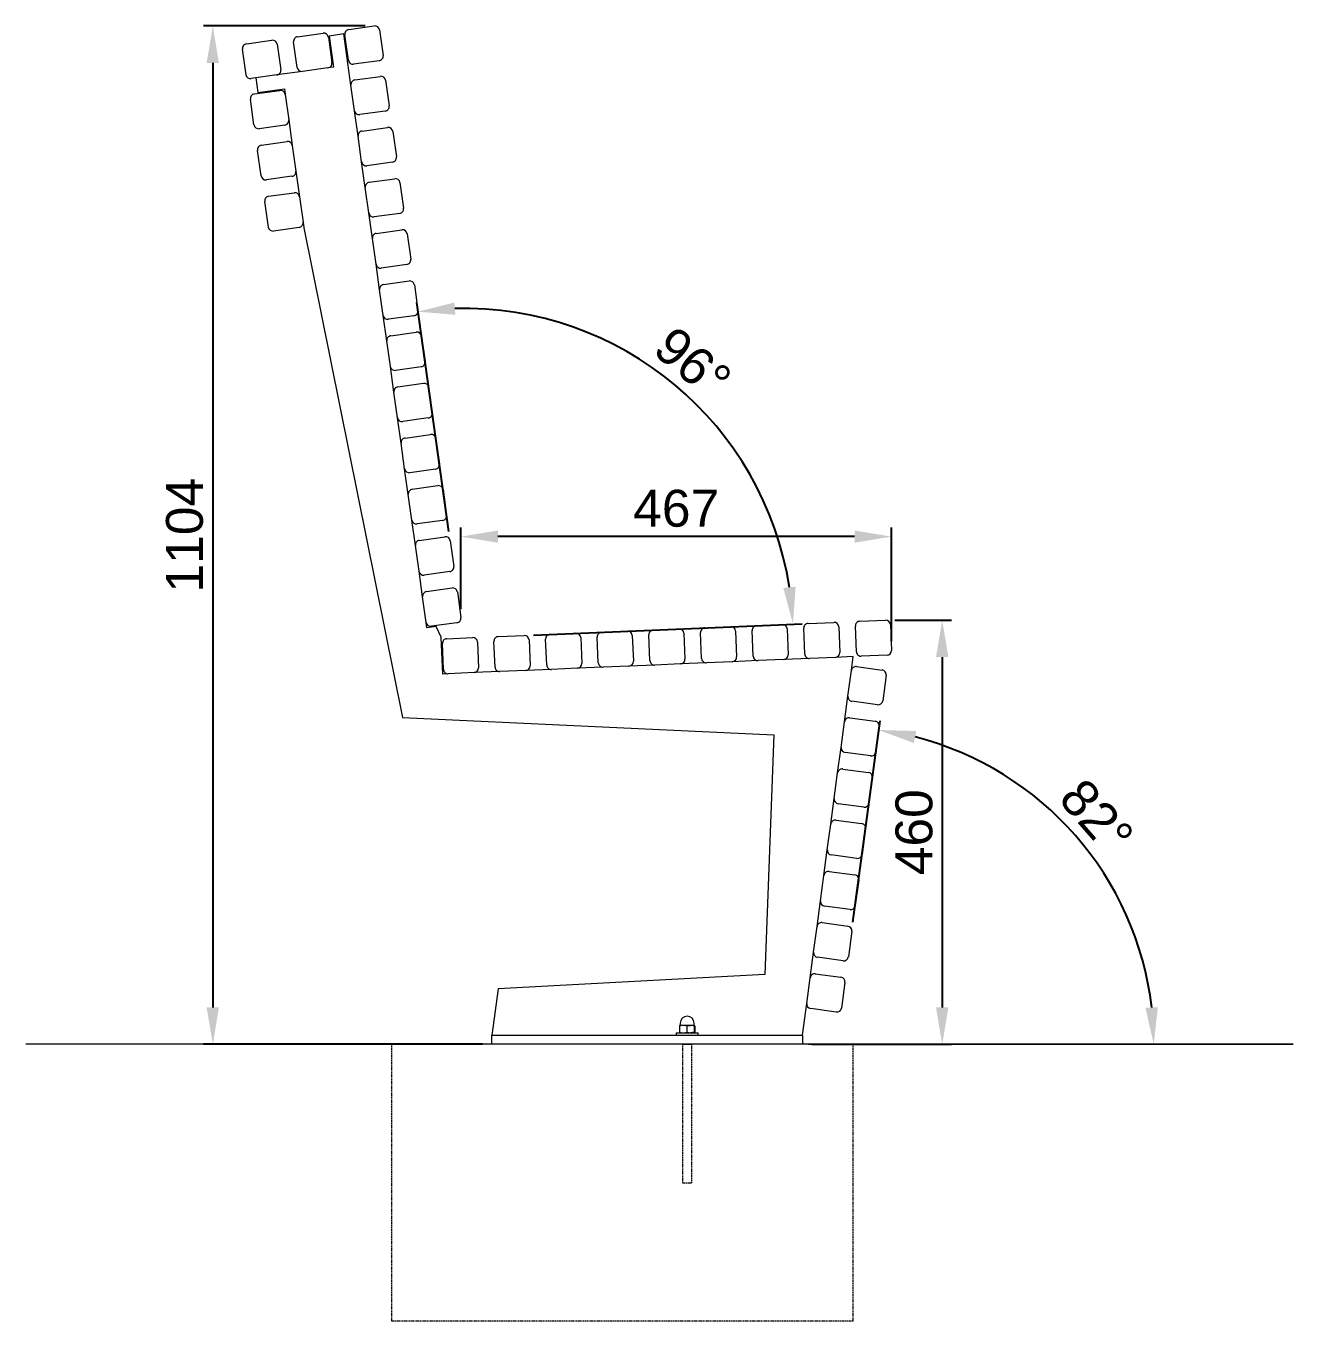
# Model space of a CAD drawing. Header units: millimetres. Extents: x 580 to 5174, y 1342 to 4642.
# Drawn here: x 3801 to 5174, y 3238 to 4642 of the extents above; entities that cross this region are included whole.
import ezdxf

# ---------------------------------------------------------------- set-up
doc = ezdxf.new("R2010")
doc.units = ezdxf.units.MM
doc.linetypes.add('HIDDEN', pattern=[1.905, 1.27, -0.635])
for name, color, linetype, lineweight in [('ZANO_R', 7, 'Continuous', 0), ('ZANO_R_przerywana', 7, 'HIDDEN', 0), ('ZANO_W', 1, 'Continuous', 0)]:
    doc.layers.add(name, color=color, linetype=linetype, lineweight=lineweight)
doc.styles.get("Standard").update_dxf_attribs({"font": 'ARIALUNI.TTF'})
doc.dimstyles.new('pl i ang', dxfattribs={"dimtxt": 50, "dimasz": 50, "dimexe": 1.25, "dimexo": 0.625, "dimgap": 10, "dimtad": 1, "dimtoh": 1, "dimtxsty": 'Standard', "dimcen": 2.5, "dimclrd": 1, "dimclre": 1, "dimclrt": 1, "dimadec": 0, "dimazin": 0, "dimtfac": 1, "dimtmove": 0, "dimatfit": 3, "dimfxl": 1, "dimarcsym": 1})

# ---------------------------------------------------------------- blocks, each defined once
blk = doc.blocks.new('*D413')
at = {"layer": 'ZANO_W', "color": 1, "lineweight": -2}
for p, q in [((4168.4, 4642), (3993.4, 4642)), ((4003.4, 4602), (4003.4, 3578.2)), ((4295.8, 3538.2), (3993.4, 3538.2))]:
    blk.add_line(p, q, dxfattribs=at)
at = {"layer": 'ZANO_W', "color": 1}
for points in [[(4010, 4602), (3996.7, 4602), (4003.4, 4642)], [(3996.7, 3578.2), (4010, 3578.2), (4003.4, 3538.2)]]:
    blk.add_solid(points, dxfattribs=at)
at = {"layer": 'ZANO_W', "color": 1, "insert": (3972.9, 4090.1), "char_height": 40, "attachment_point": 5, "rotation": 90}
blk.add_mtext('1104', dxfattribs=at)
blk = doc.blocks.new('*D414')
at = {"layer": 'ZANO_W', "color": 1, "lineweight": -2}
for p, q in [((4742.5, 3998), (4803.9, 3998)), ((4793.9, 3958), (4793.9, 3578.2)), ((4652.5, 3538.2), (4803.9, 3538.2))]:
    blk.add_line(p, q, dxfattribs=at)
at = {"layer": 'ZANO_W', "color": 1}
for points in [[(4800.6, 3958), (4787.2, 3958), (4793.9, 3998)], [(4787.2, 3578.2), (4800.6, 3578.2), (4793.9, 3538.2)]]:
    blk.add_solid(points, dxfattribs=at)
at = {"layer": 'ZANO_W', "color": 1, "insert": (4763.5, 3768.1), "char_height": 40, "attachment_point": 5, "rotation": 90}
blk.add_mtext('460', dxfattribs=at)
blk = doc.blocks.new('*D415')
at = {"layer": 'ZANO_W', "color": 1, "lineweight": -2}
for p, q in [((4272.3, 4009.8), (4272.3, 4098.5)), ((4698.9, 4088.5), (4312.3, 4088.5)), ((4738.9, 3975.2), (4738.9, 4098.5))]:
    blk.add_line(p, q, dxfattribs=at)
at = {"layer": 'ZANO_W', "color": 1}
for points in [[(4312.3, 4095.2), (4312.3, 4081.9), (4272.3, 4088.5)], [(4698.9, 4081.9), (4698.9, 4095.2), (4738.9, 4088.5)]]:
    blk.add_solid(points, dxfattribs=at)
at = {"layer": 'ZANO_W', "color": 1, "insert": (4505.6, 4119), "char_height": 40, "attachment_point": 5}
blk.add_mtext('467', dxfattribs=at)
blk = doc.blocks.new('*D420')
at = {"layer": 'ZANO_W', "color": 1, "lineweight": -2}
for p, q in [((4259.2, 4094), (4224.4, 4342.3)), ((4350.9, 3981.8), (4642.2, 3994.1))]:
    blk.add_line(p, q, dxfattribs=at)
blk.add_arc((4275.4, 3978.6), 357.2, 8.8401, 91.5548, dxfattribs=at)
at = {"layer": 'ZANO_W', "color": 1}
for points in [[(4265.1, 4342.3), (4266.3, 4329), (4225.8, 4332.3)], [(4621.7, 4032.9), (4635, 4034.2), (4632.2, 3993.7)]]:
    blk.add_solid(points, dxfattribs=at)
at = {"layer": 'ZANO_W', "color": 1, "insert": (4523.6, 4276.5), "char_height": 40, "attachment_point": 5, "rotation": 320.1974}
blk.add_mtext('96%%d', dxfattribs=at)
blk = doc.blocks.new('*D421')
at = {"layer": 'ZANO_W', "color": 1, "lineweight": -2}
blk.add_line((4697.2, 3670.7), (4726.5, 3888.8), dxfattribs=at)
blk.add_arc((4679.5, 3538.2), 343.8, 6.6706, 75.6875, dxfattribs=at)
at = {"layer": 'ZANO_W', "color": 1}
for points in [[(4765.7, 3877.8), (4763.2, 3864.7), (4725.2, 3878.9)], [(5014.2, 3577.7), (5027.6, 3578.5), (5023.2, 3538.2)]]:
    blk.add_solid(points, dxfattribs=at)
at = {"layer": 'ZANO_W', "color": 1, "insert": (4961.2, 3784.7), "char_height": 40, "attachment_point": 5, "rotation": 311.179}
blk.add_mtext('82%%d', dxfattribs=at)

msp = doc.modelspace()

# ---------------------------------------------------------------- linework, layer by layer
at = {"layer": 'ZANO_R'}
for p, q in [((4095.2, 4630.4), (4123, 4634.3)), ((4145.3, 4633.4), (4129.5, 4631.1)), ((4153.1, 4577.9), (4145.3, 4633.4)), ((4150.7, 4638.2), (4178.4, 4642)), ((4184.1, 4637.8), (4187.9, 4610.1)), ((4039.8, 4622.6), (4067.5, 4626.5)), ((4073.1, 4622.3), (4077, 4594.5)), ((4094.9, 4597), (4091, 4624.7)), ((4128.6, 4630), (4132.5, 4602.3)), ((4129.5, 4631.1), (4134.2, 4597.5)), ((4150.3, 4604.8), (4146.4, 4632.5)), ((4039.4, 4589.2), (4035.5, 4617)), ((4100.5, 4592.8), (4072.8, 4588.9)), ((4128.2, 4596.6), (4100.5, 4592.8)), ((4134.2, 4597.5), (4128.2, 4596.6)), ((4183.7, 4604.4), (4156, 4600.5)), ((4072.8, 4588.9), (4045, 4585)), ((4050, 4585.7), (4052.2, 4569.8)), ((4156.9, 4550.2), (4153.1, 4577.9)), ((4157.3, 4583.6), (4185.1, 4587.4)), ((4190.7, 4583.2), (4194.6, 4555.5)), ((4048.4, 4568.3), (4076.1, 4572.2)), ((4052.2, 4569.8), (4080.9, 4573.9)), ((4080.9, 4573.9), (4081.8, 4567.9)), ((4081.8, 4567.9), (4085.6, 4540.2)), ((4048, 4534.9), (4044.1, 4562.6)), ((4160.8, 4522.5), (4156.9, 4550.2)), ((4190.3, 4549.8), (4162.6, 4545.9)), ((4085.6, 4540.2), (4089.5, 4512.5)), ((4081.4, 4534.5), (4053.7, 4530.7)), ((4164.7, 4494.7), (4160.8, 4522.5)), ((4165.1, 4528.1), (4192.8, 4532)), ((4198.5, 4527.7), (4202.4, 4500)), ((4055.8, 4479.5), (4051.9, 4507.2)), ((4056.2, 4512.8), (4083.9, 4516.7)), ((4089.5, 4512.5), (4093.4, 4484.7)), ((4168.6, 4467), (4164.7, 4494.7)), ((4198.1, 4494.3), (4170.4, 4490.5)), ((4089.2, 4479.1), (4061.4, 4475.2)), ((4093.4, 4484.7), (4097.3, 4457)), ((4172.5, 4439.3), (4168.6, 4467)), ((4172.9, 4472.6), (4200.6, 4476.5)), ((4206.2, 4472.3), (4210.1, 4444.5)), ((4063.6, 4424), (4059.7, 4451.7)), ((4063.9, 4457.4), (4091.7, 4461.3)), ((4097.3, 4457), (4101.2, 4429.3)), ((4176.4, 4411.5), (4172.5, 4439.3)), ((4205.9, 4438.9), (4178.1, 4435)), ((4096.9, 4423.6), (4069.2, 4419.7)), ((4101.2, 4429.3), (4102, 4423.3)), ((4102, 4423.3), (4209.1, 3892.3)), ((4180.3, 4383.8), (4176.4, 4411.5)), ((4180.6, 4417.2), (4208.4, 4421.1)), ((4214, 4416.8), (4217.9, 4389.1)), ((4184.1, 4356.1), (4180.3, 4383.8)), ((4213.6, 4383.4), (4185.9, 4379.5)), ((4188, 4328.3), (4184.1, 4356.1)), ((4188.4, 4361.7), (4216.1, 4365.6)), ((4221.8, 4361.3), (4225.7, 4333.6)), ((4191.9, 4300.6), (4188, 4328.3)), ((4221.4, 4328), (4193.7, 4324.1)), ((4196.2, 4306.3), (4223.9, 4310.1)), ((4195.8, 4272.9), (4191.9, 4300.6)), ((4229.5, 4305.9), (4233.4, 4278.2)), ((4199.7, 4245.2), (4195.8, 4272.9)), ((4229.2, 4272.5), (4201.4, 4268.6)), ((4203.9, 4250.8), (4231.7, 4254.7)), ((4203.6, 4217.4), (4199.7, 4245.2)), ((4237.3, 4250.4), (4241.2, 4222.7)), ((4207.4, 4189.7), (4203.6, 4217.4)), ((4236.9, 4217.1), (4209.2, 4213.2)), ((4211.7, 4195.3), (4239.4, 4199.2)), ((4211.3, 4162), (4207.4, 4189.7)), ((4245.1, 4195), (4249, 4167.2)), ((4215.2, 4134.2), (4211.3, 4162)), ((4244.7, 4161.6), (4217, 4157.7)), ((4219.5, 4139.9), (4247.2, 4143.8)), ((4219.1, 4106.5), (4215.2, 4134.2)), ((4252.9, 4139.5), (4256.7, 4111.8)), ((4223, 4078.8), (4219.1, 4106.5)), ((4252.5, 4106.1), (4224.7, 4102.3)), ((4227.2, 4084.4), (4255, 4088.3)), ((4226.9, 4051.1), (4223, 4078.8)), ((4260.6, 4084.1), (4264.5, 4056.3)), ((4230.8, 4023.3), (4226.9, 4051.1)), ((4260.2, 4050.7), (4232.5, 4046.8)), ((4235, 4029), (4262.7, 4032.9)), ((4234.6, 3995.6), (4230.8, 4023.3)), ((4268.4, 4028.6), (4272.3, 4000.9)), ((4235.5, 3989.7), (4234.6, 3995.6)), ((4245.4, 3991), (4235.5, 3989.7)), ((4268, 3995.2), (4240.3, 3991.3)), ((4250.9, 3979.6), (4245.4, 3991)), ((4480.8, 3987.3), (4508.7, 3988.5)), ((4536.7, 3989.7), (4564.7, 3990.9)), ((4592.7, 3992), (4620.6, 3993.2)), ((4625.9, 3988.4), (4627, 3960.5)), ((4645, 3961.2), (4643.8, 3989.2)), ((4648.6, 3994.4), (4676.6, 3995.6)), ((4681.8, 3990.8), (4683, 3962.8)), ((4701, 3963.6), (4699.8, 3991.6)), ((4704.6, 3996.8), (4732.5, 3998)), ((4737.8, 3993.2), (4738.9, 3965.2)), ((4252.6, 3939.6), (4250.9, 3979.6)), ((4257, 3977.9), (4284.9, 3979)), ((4290.2, 3974.2), (4291.3, 3946.3)), ((4309.3, 3947), (4308.1, 3975)), ((4312.9, 3980.2), (4340.9, 3981.4)), ((4346.1, 3976.6), (4347.3, 3948.6)), ((4365.3, 3949.4), (4364.1, 3977.4)), ((4368.9, 3982.6), (4396.8, 3983.8)), ((4402.1, 3979), (4403.2, 3951)), ((4421.2, 3951.8), (4420, 3979.7)), ((4424.8, 3984.9), (4452.8, 3986.1)), ((4458, 3981.3), (4459.2, 3953.4)), ((4477.2, 3954.1), (4476, 3982.1)), ((4514, 3983.7), (4515.1, 3955.7)), ((4533.1, 3956.5), (4531.9, 3984.5)), ((4569.9, 3986.1), (4571.1, 3958.1)), ((4589.1, 3958.9), (4587.9, 3986.8)), ((4253.4, 3944.7), (4252.2, 3972.6)), ((4734.2, 3960), (4706.2, 3958.8)), ((4398.5, 3945.8), (4370.5, 3944.6)), ((4426.4, 3947), (4398.5, 3945.8)), ((4454.4, 3948.2), (4426.4, 3947)), ((4482.4, 3949.3), (4454.4, 3948.2)), ((4510.4, 3950.5), (4482.4, 3949.3)), ((4538.3, 3951.7), (4510.4, 3950.5)), ((4566.3, 3952.9), (4538.3, 3951.7)), ((4594.3, 3954.1), (4566.3, 3952.9)), ((4622.3, 3955.3), (4594.3, 3954.1)), ((4650.2, 3956.4), (4622.3, 3955.3)), ((4678.2, 3957.6), (4650.2, 3956.4)), ((4697.5, 3958.4), (4678.2, 3957.6)), ((4695.5, 3943.3), (4697.5, 3958.4)), ((4701.1, 3947.6), (4728.9, 3943.9)), ((4258.6, 3939.9), (4252.6, 3939.6)), ((4286.6, 3941.1), (4258.6, 3939.9)), ((4314.5, 3942.2), (4286.6, 3941.1)), ((4342.5, 3943.4), (4314.5, 3942.2)), ((4370.5, 3944.6), (4342.5, 3943.4)), ((4691.8, 3915.6), (4695.5, 3943.3)), ((4733.1, 3938.3), (4729.4, 3910.5)), ((4688, 3887.8), (4691.8, 3915.6)), ((4723.8, 3906.3), (4696.1, 3910)), ((4209.1, 3892.3), (4611.5, 3873.8)), ((4693.7, 3892.1), (4721.4, 3888.4)), ((4684.3, 3860.1), (4688, 3887.8)), ((4725.7, 3882.8), (4722, 3855)), ((4611.5, 3873.8), (4601.5, 3613.8)), ((4680.6, 3832.3), (4684.3, 3860.1)), ((4716.4, 3850.8), (4688.6, 3854.5)), ((4686.2, 3836.6), (4714, 3832.9)), ((4676.9, 3804.6), (4680.6, 3832.3)), ((4718.3, 3827.3), (4714.5, 3799.5)), ((4673.1, 3776.8), (4676.9, 3804.6)), ((4708.9, 3795.2), (4681.2, 3799)), ((4669.4, 3749.1), (4673.1, 3776.8)), ((4678.8, 3781.1), (4706.5, 3777.4)), ((4710.8, 3771.8), (4707.1, 3744)), ((4665.7, 3721.3), (4669.4, 3749.1)), ((4701.5, 3739.7), (4673.7, 3743.5)), ((4662, 3693.6), (4665.7, 3721.3)), ((4671.3, 3725.6), (4699.1, 3721.9)), ((4703.4, 3716.3), (4699.6, 3688.5)), ((4658.3, 3665.8), (4662, 3693.6)), ((4694, 3684.2), (4666.3, 3688)), ((4654.5, 3638.1), (4658.3, 3665.8)), ((4663.9, 3670.1), (4691.6, 3666.4)), ((4695.9, 3660.8), (4692.2, 3633)), ((4650.8, 3610.3), (4654.5, 3638.1)), ((4686.6, 3628.7), (4658.8, 3632.5)), ((4601.5, 3613.8), (4312.5, 3598.2)), ((4647.1, 3582.6), (4650.8, 3610.3)), ((4656.4, 3614.6), (4684.2, 3610.9)), ((4312.5, 3598.2), (4305.8, 3548.2)), ((4688.5, 3605.3), (4684.7, 3577.5)), ((4642.5, 3548.2), (4647.1, 3582.6)), ((4679.1, 3573.2), (4651.4, 3577)), ((4509.2, 3558), (4509.2, 3551.4)), ((4513.1, 3558.7), (4509.5, 3558.7)), ((4510, 3561.2), (4510, 3558.9)), ((4521.1, 3558.7), (4513.1, 3558.7)), ((4517, 3558), (4517, 3551.4)), ((4525.5, 3558.7), (4521.1, 3558.7)), ((4525, 3558.9), (4525, 3561.2)), ((4525.2, 3558), (4525.2, 3551.4)), ((4525.7, 3558), (4525.7, 3551.4)), ((5174.2, 3538.2), (3800.8, 3538.2)), ((4697.5, 3538.2), (4197.5, 3538.2)), ((4697.5, 3538.2), (4197.5, 3538.2)), ((4305.8, 3538.2), (4305.8, 3548.2)), ((4305.8, 3548.2), (4309.6, 3548.2)), ((4309.6, 3548.2), (4638.3, 3548.2)), ((4505.5, 3550.7), (4505.5, 3548.2)), ((4505.5, 3550.7), (4529.3, 3550.7)), ((4512.5, 3538.2), (4522.5, 3538.2)), ((4512.5, 3538.2), (4522.5, 3538.2)), ((4529.3, 3550.7), (4529.5, 3550.7)), ((4529.5, 3548.2), (4529.5, 3550.7)), ((4638.3, 3548.2), (4642.5, 3548.2)), ((4642.5, 3548.2), (4642.5, 3548.2)), ((4642.5, 3548.2), (4642.5, 3538.2)), ((4649, 3538.2), (5174.2, 3538.2))]:
    msp.add_line(p, q, dxfattribs=at)
at = {"layer": 'ZANO_R', "flags": 128}
for points in [[(4513.1, 3558.7), (4510.1, 3558.3), (4509.2, 3558)], [(4509.5, 3558.7), (4509.5, 3558.7), (4509.3, 3558.5), (4509.2, 3558)], [(4517, 3558), (4514.1, 3558.6), (4513.1, 3558.7)], [(4517, 3558), (4519, 3558.5), (4521.1, 3558.7)], [(4525.2, 3558), (4525.3, 3558.5), (4525.5, 3558.7)], [(4525.5, 3558.7), (4525.5, 3558.7), (4525.6, 3558.5), (4525.7, 3558)], [(4509.2, 3551.4), (4510.1, 3551.1), (4513.1, 3550.7)], [(4509.2, 3551.4), (4509.4, 3550.9), (4509.5, 3550.7)], [(4513.1, 3550.7), (4514.1, 3550.8), (4517, 3551.4)], [(4525.2, 3551.4), (4523.2, 3550.9), (4521.1, 3550.7)], [(4525.5, 3550.7), (4525.4, 3550.7), (4525.3, 3550.9), (4525.2, 3551.4)], [(4525.7, 3551.4), (4525.6, 3550.9), (4525.5, 3550.7)]]:
    msp.add_lwpolyline(points, dxfattribs=at)
at = {"layer": 'ZANO_R'}
for centre, radius, start, end in [((4123.6, 4629.3), 5, 7.9747, 97.9747), ((4151.4, 4633.2), 5, 97.9747, 187.9747), ((4179.1, 4637.1), 5, 7.9747, 97.9747), ((4040.5, 4617.7), 5, 97.9747, 187.9747), ((4068.2, 4621.6), 5, 7.9747, 97.9747), ((4095.9, 4625.4), 5, 97.9747, 187.9747), ((4155.3, 4605.5), 5, 187.9747, 277.9747), ((4183, 4609.4), 5, 277.9747, 7.9747), ((4072.1, 4593.8), 5, 277.9747, 7.9747), ((4099.8, 4597.7), 5, 187.9747, 277.9747), ((4127.5, 4601.6), 5, 277.9747, 7.9747), ((4044.3, 4589.9), 5, 187.9747, 277.9747), ((4158, 4578.6), 5, 97.9747, 187.9747), ((4185.7, 4582.5), 5, 7.9747, 97.9747), ((4049.1, 4563.3), 5, 97.9747, 187.9747), ((4076.8, 4567.2), 5, 7.9747, 97.9747), ((4161.9, 4550.9), 5, 187.9747, 277.9747), ((4189.6, 4554.8), 5, 277.9747, 7.9747), ((4053, 4535.6), 5, 187.9747, 277.9747), ((4080.7, 4539.5), 5, 277.9747, 7.9747), ((4165.8, 4523.1), 5, 97.9747, 187.9747), ((4193.5, 4527), 5, 7.9747, 97.9747), ((4056.8, 4507.9), 5, 97.9747, 187.9747), ((4084.6, 4511.8), 5, 7.9747, 97.9747), ((4169.7, 4495.4), 5, 187.9747, 277.9747), ((4197.4, 4499.3), 5, 277.9747, 7.9747), ((4060.7, 4480.2), 5, 187.9747, 277.9747), ((4088.5, 4484), 5, 277.9747, 7.9747), ((4173.6, 4467.7), 5, 97.9747, 187.9747), ((4201.3, 4471.6), 5, 7.9747, 97.9747), ((4064.6, 4452.4), 5, 97.9747, 187.9747), ((4092.3, 4456.3), 5, 7.9747, 97.9747), ((4177.4, 4440), 5, 187.9747, 277.9747), ((4205.2, 4443.8), 5, 277.9747, 7.9747), ((4068.5, 4424.7), 5, 187.9747, 277.9747), ((4096.2, 4428.6), 5, 277.9747, 7.9747), ((4181.3, 4412.2), 5, 97.9747, 187.9747), ((4209.1, 4416.1), 5, 7.9747, 97.9747), ((4185.2, 4384.5), 5, 187.9747, 277.9747), ((4212.9, 4388.4), 5, 277.9747, 7.9747), ((4189.1, 4356.8), 5, 97.9747, 187.9747), ((4216.8, 4360.7), 5, 7.9747, 97.9747), ((4193, 4329), 5, 187.9747, 277.9747), ((4220.7, 4332.9), 5, 277.9747, 7.9747), ((4224.6, 4305.2), 5, 7.9747, 97.9747), ((4196.9, 4301.3), 5, 97.9747, 187.9747), ((4200.7, 4273.6), 5, 187.9747, 277.9747), ((4228.5, 4277.5), 5, 277.9747, 7.9747), ((4232.4, 4249.7), 5, 7.9747, 97.9747), ((4204.6, 4245.9), 5, 97.9747, 187.9747), ((4208.5, 4218.1), 5, 187.9747, 277.9747), ((4236.2, 4222), 5, 277.9747, 7.9747), ((4240.1, 4194.3), 5, 7.9747, 97.9747), ((4212.4, 4190.4), 5, 97.9747, 187.9747), ((4216.3, 4162.7), 5, 187.9747, 277.9747), ((4244, 4166.6), 5, 277.9747, 7.9747), ((4247.9, 4138.8), 5, 7.9747, 97.9747), ((4220.2, 4134.9), 5, 97.9747, 187.9747), ((4224.1, 4107.2), 5, 187.9747, 277.9747), ((4251.8, 4111.1), 5, 277.9747, 7.9747), ((4255.7, 4083.4), 5, 7.9747, 97.9747), ((4227.9, 4079.5), 5, 97.9747, 187.9747), ((4231.8, 4051.7), 5, 187.9747, 277.9747), ((4259.6, 4055.6), 5, 277.9747, 7.9747), ((4263.4, 4027.9), 5, 7.9747, 97.9747), ((4235.7, 4024), 5, 97.9747, 187.9747), ((4239.6, 3996.3), 5, 187.9747, 277.9747), ((4267.3, 4000.2), 5, 277.9747, 7.9747), ((4481, 3982.3), 5, 92.4202, 182.4202), ((4509, 3983.5), 5, 2.4202, 92.4202), ((4536.9, 3984.7), 5, 92.4202, 182.4202), ((4564.9, 3985.9), 5, 2.4202, 92.4202), ((4592.9, 3987), 5, 92.4202, 182.4202), ((4620.9, 3988.2), 5, 2.4202, 92.4202), ((4648.8, 3989.4), 5, 92.4202, 182.4202), ((4676.8, 3990.6), 5, 2.4202, 92.4202), ((4704.8, 3991.8), 5, 92.4202, 182.4202), ((4732.8, 3993), 5, 2.4202, 92.4202), ((4257.2, 3972.9), 5, 92.4202, 182.4202), ((4285.2, 3974), 5, 2.4202, 92.4202), ((4313.1, 3975.2), 5, 92.4202, 182.4202), ((4341.1, 3976.4), 5, 2.4202, 92.4202), ((4369.1, 3977.6), 5, 92.4202, 182.4202), ((4397.1, 3978.8), 5, 2.4202, 92.4202), ((4425, 3979.9), 5, 92.4202, 182.4202), ((4453, 3981.1), 5, 2.4202, 92.4202), ((4622, 3960.3), 5, 272.4202, 2.4202), ((4650, 3961.4), 5, 182.4202, 272.4202), ((4678, 3962.6), 5, 272.4202, 2.4202), ((4706, 3963.8), 5, 182.4202, 272.4202), ((4733.9, 3965), 5, 272.4202, 2.4202), ((4286.3, 3946.1), 5, 272.4202, 2.4202), ((4314.3, 3947.2), 5, 182.4202, 272.4202), ((4342.3, 3948.4), 5, 272.4202, 2.4202), ((4370.3, 3949.6), 5, 182.4202, 272.4202), ((4398.2, 3950.8), 5, 272.4202, 2.4202), ((4426.2, 3952), 5, 182.4202, 272.4202), ((4454.2, 3953.2), 5, 272.4202, 2.4202), ((4482.2, 3954.3), 5, 182.4202, 272.4202), ((4510.1, 3955.5), 5, 272.4202, 2.4202), ((4538.1, 3956.7), 5, 182.4202, 272.4202), ((4566.1, 3957.9), 5, 272.4202, 2.4202), ((4594.1, 3959.1), 5, 182.4202, 272.4202), ((4700.4, 3942.7), 5, 82.3581, 172.3581), ((4258.4, 3944.9), 5, 182.4202, 272.4202), ((4728.2, 3939), 5, 352.3581, 82.3581), ((4696.7, 3914.9), 5, 172.3581, 262.3581), ((4724.5, 3911.2), 5, 262.3581, 352.3581), ((4693, 3887.2), 5, 82.3581, 172.3581), ((4720.7, 3883.5), 5, 352.3581, 82.3581), ((4689.3, 3859.4), 5, 172.3581, 262.3581), ((4717, 3855.7), 5, 262.3581, 352.3581), ((4685.5, 3831.7), 5, 82.3581, 172.3581), ((4713.3, 3828), 5, 352.3581, 82.3581), ((4681.8, 3803.9), 5, 172.3581, 262.3581), ((4709.6, 3800.2), 5, 262.3581, 352.3581), ((4678.1, 3776.2), 5, 82.3581, 172.3581), ((4705.9, 3772.5), 5, 352.3581, 82.3581), ((4674.4, 3748.4), 5, 172.3581, 262.3581), ((4702.1, 3744.7), 5, 262.3581, 352.3581), ((4670.7, 3720.7), 5, 82.3581, 172.3581), ((4698.4, 3716.9), 5, 352.3581, 82.3581), ((4666.9, 3692.9), 5, 172.3581, 262.3581), ((4694.7, 3689.2), 5, 262.3581, 352.3581), ((4663.2, 3665.2), 5, 82.3581, 172.3581), ((4691, 3661.4), 5, 352.3581, 82.3581), ((4659.5, 3637.4), 5, 172.3581, 262.3581), ((4687.2, 3633.7), 5, 262.3581, 352.3581), ((4655.8, 3609.7), 5, 82.3581, 172.3581), ((4683.5, 3605.9), 5, 352.3581, 82.3581), ((4652, 3581.9), 5, 172.3581, 262.3581), ((4517.5, 3561.2), 7.5, 0, 180), ((4679.8, 3578.2), 5, 262.3581, 352.3581), ((4509.7, 3558.9), 0.25, 270, 0), ((4521, 3545.9), 12.8, 70.7887, 89.5393), ((4525.2, 3558.9), 0.25, 180, 270), ((4521.2, 3563.5), 12.8, 250.7886, 269.5394)]:
    msp.add_arc(centre, radius, start, end, dxfattribs=at)
at = {"layer": 'ZANO_R_przerywana'}
for p, q in [((4197.5, 3238.2), (4197.5, 3538.2)), ((4197.5, 3238.2), (4197.5, 3538.2)), ((4512.5, 3538.2), (4512.5, 3388.2)), ((4522.5, 3388.2), (4522.5, 3538.2)), ((4697.5, 3238.2), (4697.5, 3538.2)), ((4697.5, 3238.2), (4697.5, 3538.2)), ((4512.5, 3388.2), (4522.5, 3388.2)), ((4512.5, 3388.2), (4522.5, 3388.2)), ((4697.5, 3238.2), (4197.5, 3238.2)), ((4697.5, 3238.2), (4197.5, 3238.2))]:
    msp.add_line(p, q, dxfattribs=at)

# ---------------------------------------------------------------- dimensions: what is measured, and where the dimension line sits
at = {"layer": 'ZANO_W'}
for base, p1, p2, picture, middle in [((4003.4, 3538.2), (4178.4, 4642), (4305.8, 3538.2), '*D413', (3972.9, 4090.1)), ((4793.9, 3538.2), (4732.5, 3998), (4642.5, 3538.2), '*D414', (4763.5, 3768.1))]:
    dim = msp.add_linear_dim(base=base, p1=p1, p2=p2, angle=90, dimstyle='pl i ang', override={"dimtxt": 40, "dimasz": 40, "dimexe": 10, "dimexo": 10, "dimtoh": 0, "dimdec": 0, "dimtdec": 0, "dimtmove": 1}, dxfattribs=at)
    dim.commit()
    dim.dimension.update_dxf_attribs({"geometry": picture, "text_midpoint": middle})
for base, line1, line2, picture, middle in [((4570.5, 4179.8), ((4260.6, 4084.1), (4264.5, 4056.3)), ((4312.9, 3980.2), (4340.9, 3981.4)), '*D420', (4523.6, 4276.5)), ((4984.5, 3696.7), ((5174.2, 3538.2), (3800.8, 3538.2)), ((4695.9, 3660.8), (4692.2, 3633)), '*D421', (4961.2, 3784.7))]:
    dim = msp.add_angular_dim_2l(base=base, line1=line1, line2=line2, dimstyle='pl i ang', override={"dimtxt": 40, "dimasz": 40, "dimexe": 10, "dimexo": 10, "dimtoh": 0, "dimdec": 0, "dimtdec": 0, "dimtmove": 1}, dxfattribs=at)
    dim.commit()
    dim.dimension.update_dxf_attribs({"geometry": picture, "text_midpoint": middle})
dim = msp.add_linear_dim(base=(4272.3, 4088.5), p1=(4738.9, 3965.2), p2=(4272.3, 3999.8), dimstyle='pl i ang', override={"dimtxt": 40, "dimasz": 40, "dimexe": 10, "dimexo": 10, "dimtoh": 0, "dimdec": 0, "dimtdec": 0, "dimtmove": 1}, dxfattribs=at)
dim.commit()
dim.dimension.update_dxf_attribs({"geometry": '*D415', "text_midpoint": (4505.6, 4119)})

doc.saveas('drawing.dxf')
